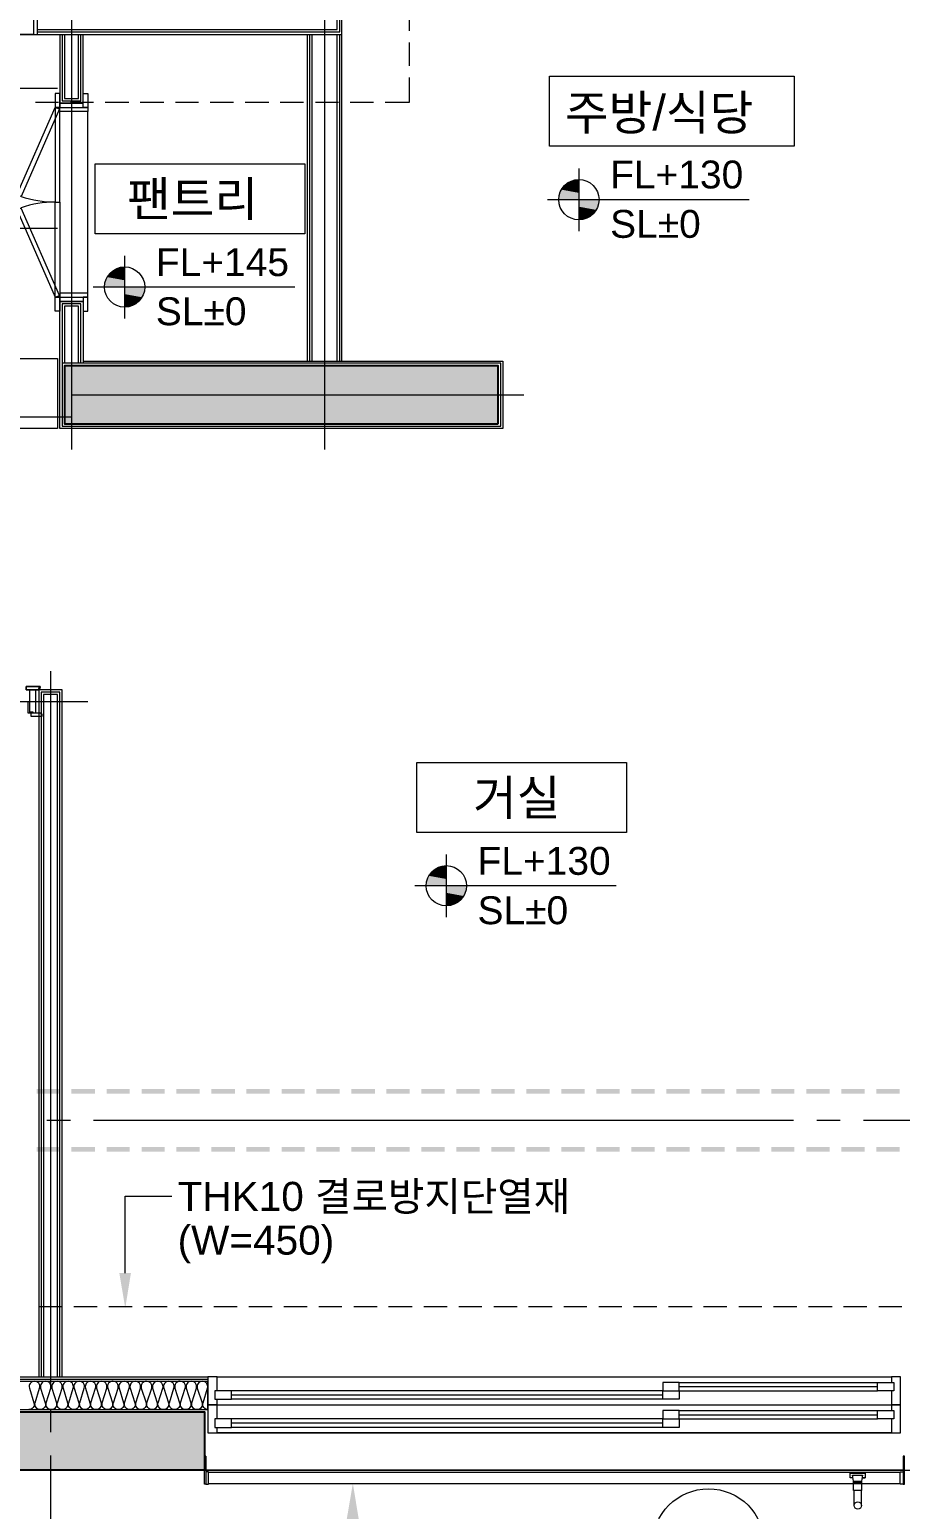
# Model space of a CAD drawing. Header units: millimetres. Extents: x 906 to 41302, y 848 to 28850.
# Drawn here: x 11780 to 15513, y 10284 to 16627 of the extents above; entities that cross this region are included whole.
import ezdxf

# ---------------------------------------------------------------- set-up
doc = ezdxf.new("R2010")
doc.units = ezdxf.units.MM
for name, color, linetype in [('PDF_A-ANNO-LEAD', 7, 'Continuous'), ('PDF_A-ANNO-PONT', 7, 'Continuous'), ('PDF_A-FLOR-ROOM-IDEN', 7, 'Continuous'), ('PDF_A-WIN-IDEN', 7, 'Continuous'), ('PDF_X-단위세대$및$주동평면도$A-DETL-HAND', 7, 'Continuous'), ('PDF_X-단위세대$및$주동평면도$A-DOOR', 7, 'Continuous'), ('PDF_X-단위세대$및$주동평면도$A-FIN-INSL', 7, 'Continuous'), ('PDF_X-단위세대$및$주동평면도$A-FIN-INSL-HID', 7, 'Continuous'), ('PDF_X-단위세대$및$주동평면도$A-FLOR-FLIN-TYP', 7, 'Continuous'), ('PDF_X-단위세대$및$주동평면도$A-FLOR-FLIN-TYP2', 7, 'Continuous'), ('PDF_X-단위세대$및$주동평면도$A-FLOR-FURN-FIX', 7, 'Continuous'), ('PDF_X-단위세대$및$주동평면도$A-FLOR-GRID', 7, 'Continuous'), ('PDF_X-단위세대$및$주동평면도$A-ST-AXIS-CEN', 7, 'Continuous'), ('PDF_X-단위세대$및$주동평면도$A-ST-AXIS-CEN-SUB', 7, 'Continuous'), ('PDF_X-단위세대$및$주동평면도$A-ST-CONC', 7, 'Continuous'), ('PDF_X-단위세대$및$주동평면도$A-WALL-DRY', 7, 'Continuous'), ('PDF_X-단위세대$및$주동평면도$A-WIN', 7, 'Continuous'), ('PDF_문자', 7, 'Continuous')]:
    doc.layers.add(name, color=color, linetype=linetype)
doc.layers.add('PDF_X-단위세대$및$주동평면도$A-FIN-INSL-HAT', color=7, linetype='Continuous', true_color=0x666666)
doc.layers.add('PDF_X-단위세대$및$주동평면도$S-ST-CONC-PAT1', color=7, linetype='Continuous', true_color=0xb7b7b7)
doc.styles.add('PDF Arial', font='arial.ttf')

msp = doc.modelspace()

# ---------------------------------------------------------------- linework, layer by layer
at = {"layer": 'PDF_A-ANNO-LEAD', "lineweight": 9}
msp.add_lwpolyline([(12189.9, 11296.7), (12189.9, 11625.8), (12389.9, 11625.8)], dxfattribs=at)
at = {"layer": 'PDF_A-ANNO-LEAD', "transparency": 33554559}
for points in [[(12214.2, 11296.7), (12189.9, 11146.4), (12164.5, 11296.7)], [(13138.2, 10234.1), (13165.7, 10395), (13192.1, 10234.1)]]:
    msp.add_solid(points, dxfattribs=at)
at = {"layer": 'PDF_A-ANNO-PONT', "lineweight": 13}
for points in [[(14134.1, 16031.6), (14134.1, 15762.8)], [(14864.3, 15897.2), (13999.6, 15897.2)], [(12186.7, 15657), (12186.7, 15388.2)], [(12917, 15522.6), (12052.3, 15522.6)], [(13565.7, 13090.5), (13565.7, 12821.7)], [(14294.9, 12956.1), (13431.3, 12956.1)]]:
    msp.add_lwpolyline(points, dxfattribs=at)
for centre in [(14134.6, 15897.8), (12187.2, 15523.1), (13566.3, 12956.7)]:
    msp.add_circle(centre, 86.3, dxfattribs=at)
at = {"layer": 'PDF_A-ANNO-PONT', "transparency": 33554559}
for points in [[(14053.6, 15926.9), (14134.1, 15912.1), (14049.4, 15912.1)], [(14060, 15940.6), (14134.1, 15926.9), (14053.6, 15926.9)], [(14134.1, 15926.9), (14053.6, 15926.9), (14134.1, 15912.1)], [(14068.4, 15953.3), (14134.1, 15940.6), (14060, 15940.6)], [(14134.1, 15940.6), (14060, 15940.6), (14134.1, 15926.9)], [(14079, 15963.9), (14134.1, 15953.3), (14068.4, 15953.3)], [(14134.1, 15953.3), (14068.4, 15953.3), (14134.1, 15940.6)], [(14091.7, 15972.4), (14134.1, 15963.9), (14079, 15963.9)], [(14134.1, 15963.9), (14079, 15963.9), (14134.1, 15953.3)], [(14104.4, 15978.7), (14134.1, 15972.4), (14091.7, 15972.4)], [(14134.1, 15972.4), (14091.7, 15972.4), (14134.1, 15963.9)], [(14119.2, 15983), (14134.1, 15978.7), (14104.4, 15978.7)], [(14134.1, 15978.7), (14104.4, 15978.7), (14134.1, 15972.4)], [(14134.1, 15984), (14134.1, 15983), (14119.2, 15983)], [(14134.1, 15983), (14119.2, 15983), (14134.1, 15978.7)], [(14049.4, 15912.1), (14134.1, 15897.2), (14048.3, 15897.2)], [(14134.1, 15912.1), (14049.4, 15912.1), (14134.1, 15897.2)], [(14220.8, 15897.2), (14134.1, 15897.2), (14219.8, 15882.4)], [(14134.1, 15897.2), (14219.8, 15882.4), (14134.1, 15882.4)], [(14219.8, 15882.4), (14134.1, 15882.4), (14215.5, 15867.6)], [(14134.1, 15882.4), (14215.5, 15867.6), (14134.1, 15867.6)], [(14215.5, 15867.6), (14134.1, 15867.6), (14209.2, 15853.8)], [(14134.1, 15867.6), (14209.2, 15853.8), (14134.1, 15853.8)], [(14209.2, 15853.8), (14134.1, 15853.8), (14200.7, 15842.2)], [(14134.1, 15853.8), (14200.7, 15842.2), (14134.1, 15842.2)], [(14200.7, 15842.2), (14134.1, 15842.2), (14190.1, 15831.6)], [(14134.1, 15842.2), (14190.1, 15831.6), (14134.1, 15831.6)], [(14190.1, 15831.6), (14134.1, 15831.6), (14177.4, 15823.2)], [(14134.1, 15831.6), (14177.4, 15823.2), (14134.1, 15823.2)], [(14177.4, 15823.2), (14134.1, 15823.2), (14163.7, 15816.8)], [(14134.1, 15823.2), (14163.7, 15816.8), (14134.1, 15816.8)], [(14134.1, 15816.8), (14134.1, 15812.6), (14149.9, 15812.6)], [(14134.1, 15816.8), (14163.7, 15816.8), (14149.9, 15812.6)], [(14134.1, 15812.6), (14149.9, 15812.6), (14134.1, 15811.5)], [(12171.9, 15607.3), (12186.7, 15604.1), (12157.1, 15604.1)], [(12186.7, 15609.4), (12186.7, 15607.3), (12171.9, 15607.3)], [(12186.7, 15607.3), (12171.9, 15607.3), (12186.7, 15604.1)], [(12105.2, 15552.2), (12186.7, 15537.4), (12102, 15537.4)], [(12111.6, 15566), (12186.7, 15552.2), (12105.2, 15552.2)], [(12186.7, 15552.2), (12105.2, 15552.2), (12186.7, 15537.4)], [(12121.1, 15577.6), (12186.7, 15566), (12111.6, 15566)], [(12186.7, 15566), (12111.6, 15566), (12186.7, 15552.2)], [(12131.7, 15588.2), (12186.7, 15577.6), (12121.1, 15577.6)], [(12186.7, 15577.6), (12121.1, 15577.6), (12186.7, 15566)], [(12143.3, 15597.7), (12186.7, 15588.2), (12131.7, 15588.2)], [(12186.7, 15588.2), (12131.7, 15588.2), (12186.7, 15577.6)], [(12157.1, 15604.1), (12186.7, 15597.7), (12143.3, 15597.7)], [(12186.7, 15597.7), (12143.3, 15597.7), (12186.7, 15588.2)], [(12186.7, 15604.1), (12157.1, 15604.1), (12186.7, 15597.7)], [(12102, 15537.4), (12186.7, 15522.6), (12101, 15522.6)], [(12186.7, 15537.4), (12102, 15537.4), (12186.7, 15522.6)], [(12273.5, 15522.6), (12186.7, 15522.6), (12272.4, 15507.8)], [(12186.7, 15522.6), (12272.4, 15507.8), (12186.7, 15507.8)], [(12272.4, 15507.8), (12186.7, 15507.8), (12268.2, 15493)], [(12186.7, 15507.8), (12268.2, 15493), (12186.7, 15493)], [(12268.2, 15493), (12186.7, 15493), (12261.9, 15479.2)], [(12186.7, 15493), (12261.9, 15479.2), (12186.7, 15479.2)], [(12261.9, 15479.2), (12186.7, 15479.2), (12253.4, 15466.5)], [(12186.7, 15479.2), (12253.4, 15466.5), (12186.7, 15466.5)], [(12253.4, 15466.5), (12186.7, 15466.5), (12242.8, 15455.9)], [(12186.7, 15466.5), (12242.8, 15455.9), (12186.7, 15455.9)], [(12242.8, 15455.9), (12186.7, 15455.9), (12230.1, 15447.4)], [(12186.7, 15455.9), (12230.1, 15447.4), (12186.7, 15447.4)], [(12230.1, 15447.4), (12186.7, 15447.4), (12216.3, 15441.1)], [(12186.7, 15447.4), (12216.3, 15441.1), (12186.7, 15441.1)], [(12186.7, 15441.1), (12186.7, 15436.9), (12201.5, 15436.9)], [(12186.7, 15441.1), (12216.3, 15441.1), (12201.5, 15436.9)], [(12186.7, 15436.9), (12201.5, 15436.9), (12186.7, 15435.8)], [(13499.1, 13011.2), (13565.7, 12999.5), (13490.6, 12999.5)], [(13510.7, 13021.7), (13565.7, 13011.2), (13499.1, 13011.2)], [(13565.7, 13011.2), (13499.1, 13011.2), (13565.7, 12999.5)], [(13522.3, 13030.2), (13565.7, 13021.7), (13510.7, 13021.7)], [(13565.7, 13021.7), (13510.7, 13021.7), (13565.7, 13011.2)], [(13536.1, 13036.6), (13565.7, 13030.2), (13522.3, 13030.2)], [(13565.7, 13030.2), (13522.3, 13030.2), (13565.7, 13021.7)], [(13550.9, 13040.8), (13565.7, 13036.6), (13536.1, 13036.6)], [(13565.7, 13036.6), (13536.1, 13036.6), (13565.7, 13030.2)], [(13565.7, 13041.8), (13565.7, 13040.8), (13550.9, 13040.8)], [(13565.7, 13040.8), (13550.9, 13040.8), (13565.7, 13036.6)], [(13481.1, 12970.9), (13565.7, 12956.1), (13478.9, 12956.1)], [(13484.2, 12985.8), (13565.7, 12970.9), (13481.1, 12970.9)], [(13565.7, 12970.9), (13481.1, 12970.9), (13565.7, 12956.1)], [(13490.6, 12999.5), (13565.7, 12985.8), (13484.2, 12985.8)], [(13565.7, 12985.8), (13484.2, 12985.8), (13565.7, 12970.9)], [(13565.7, 12999.5), (13490.6, 12999.5), (13565.7, 12985.8)], [(13652.5, 12956.1), (13565.7, 12956.1), (13650.4, 12941.3)], [(13565.7, 12956.1), (13650.4, 12941.3), (13565.7, 12941.3)], [(13650.4, 12941.3), (13565.7, 12941.3), (13647.2, 12926.5)], [(13565.7, 12941.3), (13647.2, 12926.5), (13565.7, 12926.5)], [(13647.2, 12926.5), (13565.7, 12926.5), (13640.9, 12912.7)], [(13565.7, 12926.5), (13640.9, 12912.7), (13565.7, 12912.7)], [(13640.9, 12912.7), (13565.7, 12912.7), (13632.4, 12900)], [(13565.7, 12912.7), (13632.4, 12900), (13565.7, 12900)], [(13632.4, 12900), (13565.7, 12900), (13621.8, 12889.4)], [(13565.7, 12900), (13621.8, 12889.4), (13565.7, 12889.4)], [(13621.8, 12889.4), (13565.7, 12889.4), (13609.1, 12881)], [(13565.7, 12889.4), (13609.1, 12881), (13565.7, 12881)], [(13609.1, 12881), (13565.7, 12881), (13595.4, 12874.6)], [(13565.7, 12881), (13595.4, 12874.6), (13565.7, 12874.6)], [(13565.7, 12874.6), (13565.7, 12870.4), (13580.5, 12870.4)], [(13565.7, 12874.6), (13595.4, 12874.6), (13580.5, 12870.4)], [(13565.7, 12870.4), (13580.5, 12870.4), (13565.7, 12869.3)]]:
    msp.add_solid(points, dxfattribs=at)
at = {"layer": 'PDF_A-FLOR-ROOM-IDEN', "lineweight": 13}
for points in [[(14008.1, 16126.9), (14008.1, 16426.4), (15058, 16426.4), (15058, 16126.9)], [(12060.8, 15751.2), (12060.8, 16051.8), (12960.4, 16051.8), (12960.4, 15751.2)], [(13439.8, 13184.7), (13439.8, 13485.3), (14339.4, 13485.3), (14339.4, 13184.7)]]:
    msp.add_lwpolyline(points, close=True, dxfattribs=at)
at = {"layer": 'PDF_A-WIN-IDEN', "lineweight": 13}
msp.add_circle((14690.2, 10132), 239.7, dxfattribs=at)
at = {"layer": 'PDF_X-단위세대$및$주동평면도$A-DETL-HAND', "lineweight": 5}
for points in [[(12534.9, 10391.8), (12529.6, 10391.8), (12529.6, 10511.4), (12534.9, 10511.4), (12534.9, 10391.8), (12546.5, 10391.8), (12546.5, 10444.7), (12534.9, 10444.7)], [(12534.9, 10511.4), (12529.6, 10511.4)], [(15524.7, 10391.8), (15530, 10391.8), (15530, 10511.4), (15524.7, 10511.4), (15524.7, 10391.8), (15512, 10391.8), (15512, 10444.7), (15524.7, 10444.7)], [(15512, 10441.5), (12546.5, 10441.5)], [(15309.9, 10419.3), (15297.2, 10419.3), (15297.2, 10439.4), (15361.7, 10439.4), (15361.7, 10419.3), (15349, 10419.3), (15361.7, 10419.3)], [(15351.1, 10419.3), (15351.1, 10429.9), (15346.9, 10404.5), (15346.9, 10364.3), (15312, 10364.3), (15312, 10404.5), (15307.7, 10429.9), (15307.7, 10419.3)], [(15307.7, 10429.9), (15351.1, 10429.9)], [(15312, 10404.5), (15346.9, 10404.5)], [(12546.5, 10395), (15512, 10395)], [(15346.9, 10397.1), (15312, 10397.1)], [(15314.1, 10364.3), (15314.1, 10299.7)], [(15344.8, 10364.3), (15344.8, 10299.7)]]:
    msp.add_lwpolyline(points, dxfattribs=at)
msp.add_circle((15330.5, 10300.2), 15.3, dxfattribs=at)
at = {"layer": 'PDF_X-단위세대$및$주동평면도$A-DOOR', "lineweight": 9}
for points in [[(11814.2, 17066.7), (11796.2, 17066.7), (11796.2, 16606.3), (11814.2, 16606.3)], [(11764.4, 13811.3), (11764.4, 13796.4), (11819.5, 13796.4), (11819.5, 13801.7), (11824.8, 13801.7), (11824.8, 13811.3), (11764.4, 13811.3), (11824.8, 13811.3), (11824.8, 13806), (11819.5, 13806), (11819.5, 13796.4), (11764.4, 13796.4)], [(11780.3, 13747.8), (11780.3, 13796.4), (11804.7, 13796.4), (11804.7, 13764.7), (11804.7, 13697), (11795.1, 13697), (11795.1, 13701.2), (11780.3, 13701.2)], [(11779.3, 13701.2), (11794.1, 13701.2), (11794.1, 13697), (11774, 13697), (11774, 13746.7), (11779.3, 13746.7)], [(11834.3, 13691.7), (11829, 13691.7), (11829, 13697), (11784.5, 13697), (11784.5, 13684.3), (11834.3, 13684.3)]]:
    msp.add_lwpolyline(points, close=True, dxfattribs=at)
msp.add_lwpolyline([(11796.2, 16766.1), (11796.2, 16606.3), (11814.2, 16606.3), (11814.2, 16766.1)], dxfattribs=at)
at = {"layer": 'PDF_X-단위세대$및$주동평면도$A-DOOR', "lineweight": 5}
msp.add_lwpolyline([(10732.6, 16606.3), (11796.2, 16606.3)], close=True, dxfattribs=at)
at = {"layer": 'PDF_X-단위세대$및$주동평면도$A-FIN-INSL', "lineweight": 5}
msp.add_lwpolyline([(11814.2, 16626.4), (13099, 16626.4), (13099, 18846.8), (13994.4, 18846.8)], dxfattribs=at)
msp.add_lwpolyline([(11134.7, 10832), (11134.7, 10711.4), (12544.4, 10711.4), (12544.4, 10832)], close=True, dxfattribs=at)
at = {"layer": 'PDF_X-단위세대$및$주동평면도$A-FIN-INSL-HAT', "lineweight": 9}
for points in [[(12969.9, 16626.4), (12969.9, 16626.4)], [(12544.4, 10711.4), (12544.4, 10711.4)]]:
    msp.add_lwpolyline(points, dxfattribs=at)
msp.add_lwpolyline([(12545, 10711.4, -0.50163), (12523.3, 10740), (12542.4, 10803.9, 0.50163), (12520.6, 10833.1, 0.50163), (12498.9, 10803.5), (12519.1, 10740.6, -0.50163), (12497.3, 10711.4, -0.50163), (12475.6, 10740), (12494.8, 10803.9, 0.50163), (12473, 10833.1, 0.50163), (12451.3, 10803.5), (12470.5, 10740.6, -0.50163), (12448.7, 10711.4, -0.50163), (12427, 10740), (12447.2, 10803.9, 0.50163), (12425.4, 10833.1, 0.50163), (12402.6, 10803.5), (12422.8, 10740.6, -0.50163), (12401, 10711.4, -0.50163), (12379.3, 10740), (12398.5, 10803.9, 0.50163), (12376.7, 10833.1, 0.50163), (12355, 10803.5), (12375.2, 10740.6, -0.50163), (12353.4, 10711.4, -0.50163), (12330.6, 10740), (12350.9, 10803.9, 0.50163), (12329.1, 10833.1, 0.50163), (12307.4, 10803.5), (12326.5, 10740.6, -0.50163), (12304.7, 10711.4, -0.50163), (12283, 10740), (12303.2, 10803.9, 0.50163), (12281.4, 10833.1, 0.50163), (12258.7, 10803.5), (12278.9, 10740.6, -0.50163), (12257.1, 10711.4, -0.50163), (12235.4, 10740), (12254.6, 10803.9, 0.50163), (12232.8, 10833.1, 0.50163), (12211.1, 10803.5), (12231.3, 10740.6, -0.50163), (12209.5, 10711.4, -0.50163), (12186.7, 10740), (12206.9, 10803.9, 0.50163), (12185.1, 10833.1, 0.50163), (12163.4, 10803.5), (12182.6, 10740.6, -0.50163), (12160.8, 10711.4, -0.50163), (12139.1, 10740), (12159.3, 10803.9, 0.50163), (12137.5, 10833.1, 0.50163), (12114.7, 10803.5), (12135, 10740.6, -0.50163), (12113.2, 10711.4, -0.50163), (12091.5, 10740), (12110.6, 10803.9, 0.50163), (12088.8, 10833.1, 0.50163), (12067.1, 10803.5), (12086.3, 10740.6, -0.50163), (12064.5, 10711.4, -0.50163), (12042.8, 10740), (12063, 10803.9, 0.50163), (12041.2, 10833.1, 0.50163), (12019.5, 10803.5), (12038.7, 10740.6, -0.50163), (12016.9, 10711.4, -0.50163), (11995.2, 10740), (12014.3, 10803.9, 0.50163), (11992.5, 10833.1, 0.50163), (11970.8, 10803.5), (11991, 10740.6, -0.50163), (11969.2, 10711.4, -0.50163), (11947.5, 10740), (11966.7, 10803.9, 0.50163), (11944.9, 10833.1, 0.50163), (11923.2, 10803.5), (11942.4, 10740.6, -0.50163), (11920.5, 10711.4, -0.50163), (11898.8, 10740), (11919.1, 10803.9, 0.50163), (11897.3, 10833.1, 0.50163), (11875.6, 10803.5), (11894.7, 10740.6, -0.50163), (11872.9, 10711.4, -0.50163), (11851.2, 10740), (11870.4, 10803.9, 0.50163), (11848.6, 10833.1, 0.50163), (11826.9, 10803.5), (11847.1, 10740.6, -0.50163), (11825.3, 10711.4, -0.50163), (11803.6, 10740), (11822.8, 10803.9, 0.50163), (11801, 10833.1, 0.50163), (11779.3, 10803.5), (11798.4, 10740.6, -0.50163), (11776.6, 10711.4, -0.50163)], format="xyb", dxfattribs=at)
at = {"layer": 'PDF_X-단위세대$및$주동평면도$A-FIN-INSL-HID', "lineweight": 5}
for points in [[(13409.1, 16621.1), (13409.1, 16721.7)], [(13409.1, 16471.9), (13409.1, 16571.4)], [(13304.3, 16316.3), (13409.1, 16316.3), (13409.1, 16421.1)], [(11804.7, 16316.3), (11904.1, 16316.3)], [(11954.9, 16316.3), (12054.4, 16316.3)], [(12104.2, 16316.3), (12204.7, 16316.3)], [(12254.4, 16316.3), (12355, 16316.3)], [(12404.7, 16316.3), (12504.2, 16316.3)], [(12554, 16316.3), (12654.5, 16316.3)], [(12704.2, 16316.3), (12804.8, 16316.3)], [(12854.5, 16316.3), (12954, 16316.3)], [(13004.8, 16316.3), (13104.3, 16316.3)], [(13154, 16316.3), (13254.6, 16316.3)], [(11919, 11151.7), (11819.5, 11151.7)], [(12069.2, 11151.7), (11969.8, 11151.7)], [(12219.5, 11151.7), (12119, 11151.7)], [(12369.8, 11151.7), (12269.3, 11151.7)], [(12519, 11151.7), (12419.5, 11151.7)], [(12669.3, 11151.7), (12569.8, 11151.7)], [(12819.6, 11151.7), (12719.1, 11151.7)], [(12969.9, 11151.7), (12869.3, 11151.7)], [(13119.1, 11151.7), (13019.6, 11151.7)], [(13269.4, 11151.7), (13169.9, 11151.7)], [(13419.7, 11151.7), (13319.1, 11151.7)], [(13570, 11151.7), (13469.4, 11151.7)], [(13719.2, 11151.7), (13619.7, 11151.7)], [(13869.5, 11151.7), (13770, 11151.7)], [(14019.8, 11151.7), (13919.2, 11151.7)], [(14169, 11151.7), (14069.5, 11151.7)], [(14319.3, 11151.7), (14219.8, 11151.7)], [(14469.5, 11151.7), (14369, 11151.7)], [(14619.8, 11151.7), (14519.3, 11151.7)], [(14769.1, 11151.7), (14669.6, 11151.7)], [(14919.3, 11151.7), (14819.9, 11151.7)], [(15069.6, 11151.7), (14969.1, 11151.7)], [(15219.9, 11151.7), (15119.4, 11151.7)], [(15369.1, 11151.7), (15269.6, 11151.7)], [(15519.4, 11151.7), (15419.9, 11151.7)]]:
    msp.add_lwpolyline(points, dxfattribs=at)
at = {"layer": 'PDF_X-단위세대$및$주동평면도$A-FLOR-FLIN-TYP', "lineweight": 5}
msp.add_lwpolyline([(15530, 10452.1), (12529.6, 10452.1)], dxfattribs=at)
at = {"layer": 'PDF_X-단위세대$및$주동평면도$A-FLOR-FLIN-TYP2', "lineweight": 5}
msp.add_lwpolyline([(12529.6, 10452.1), (15530, 10452.1)], dxfattribs=at)
at = {"layer": 'PDF_X-단위세대$및$주동평면도$A-FLOR-FURN-FIX', "lineweight": 9}
for points in [[(11889.3, 16353.4), (11889.3, 16293.1), (11909.4, 16293.1), (11909.4, 16353.4)], [(12010, 16311), (11909.4, 16311), (11909.4, 16293.1), (12010, 16293.1)], [(12029, 16353.4), (12029, 16293.1), (12010, 16293.1), (12010, 16353.4)], [(11889.3, 16293.1), (11908.4, 16286.7), (11743.3, 15911), (11725.3, 15918.4), (11889.3, 16293.1), (11889.3, 15886.7), (11909.4, 15886.7), (11909.4, 16293.1)], [(12029, 16293.1), (12029, 16275.1), (11909.4, 16275.1), (11909.4, 16293.1)], [(11889.3, 15479.2), (11908.4, 15486.6), (11743.3, 15861.3), (11725.3, 15854.9), (11889.3, 15479.2), (11889.3, 15886.7), (11909.4, 15886.7), (11909.4, 15479.2)], [(11889.3, 15419.9), (11889.3, 15479.2), (11909.4, 15479.2), (11909.4, 15419.9)], [(12029, 15479.2), (12029, 15497.2), (11909.4, 15497.2), (11909.4, 15479.2)], [(12010, 15461.2), (11909.4, 15461.2), (11909.4, 15479.2), (12010, 15479.2)], [(12029, 15419.9), (12029, 15479.2), (12010, 15479.2), (12010, 15419.9)]]:
    msp.add_lwpolyline(points, close=True, dxfattribs=at)
msp.add_lwpolyline([(12029, 15497.2), (12029, 16275.1)], dxfattribs=at)
msp.add_lwpolyline([(11743.8, 15911.5, 0.083122), (11889.7, 15887.7, 0.083122), (11743.8, 15862.9)], format="xyb", dxfattribs=at)
at = {"layer": 'PDF_X-단위세대$및$주동평면도$A-FLOR-GRID', "lineweight": 5}
for points in [[(11899.9, 16374.5), (10699.8, 16374.5)], [(11899.9, 15774.5), (10699.8, 15774.5)]]:
    msp.add_lwpolyline(points, dxfattribs=at)
at = {"layer": 'PDF_X-단위세대$및$주동평면도$A-FLOR-GRID', "lineweight": 9}
msp.add_lwpolyline([(11899.9, 14916.2), (10699.8, 14916.2), (10699.8, 15216.7), (11899.9, 15216.7)], close=True, dxfattribs=at)
at = {"layer": 'PDF_X-단위세대$및$주동평면도$A-ST-AXIS-CEN', "lineweight": 5}
for points in [[(12959.3, 16886.8), (13044, 16886.8), (13044, 14826.2)], [(11959.2, 16736.5), (11959.2, 14826.2)], [(10234.1, 16196.7), (10234.1, 13746.7), (12029, 13746.7)], [(11959.2, 15061.2), (13899.1, 15061.2)], [(10199.2, 14967), (11959.2, 14967)], [(11869.2, 13876.9), (11869.2, 10814.1)], [(11854.4, 11951.8), (11954.9, 11951.8)], [(12054.4, 11951.8), (15054.8, 11951.8)], [(15154.3, 11951.8), (15254.8, 11951.8)], [(15354.3, 11951.8), (17109, 11951.8)], [(11869.2, 10714.6), (11869.2, 10614)], [(11869.2, 10514.5), (11869.2, 8951.4)], [(11839.6, 10452.1), (11939.1, 10452.1)], [(12039.6, 10452.1), (15040, 10452.1)], [(15139.5, 10452.1), (15239, 10452.1)], [(15339.5, 10452.1), (17079.4, 10452.1)]]:
    msp.add_lwpolyline(points, dxfattribs=at)
at = {"layer": 'PDF_X-단위세대$및$주동평면도$A-ST-AXIS-CEN-SUB', "transparency": 33554559}
for points in [[(11909.4, 12086.2), (11909.4, 12066.1), (11809.9, 12086.2)], [(11909.4, 12066.1), (11809.9, 12086.2), (11809.9, 12066.1)], [(12059.7, 12086.2), (12059.7, 12066.1), (11959.2, 12086.2)], [(12059.7, 12066.1), (11959.2, 12086.2), (11959.2, 12066.1)], [(12208.9, 12086.2), (12208.9, 12066.1), (12109.5, 12086.2)], [(12208.9, 12066.1), (12109.5, 12086.2), (12109.5, 12066.1)], [(12359.2, 12086.2), (12359.2, 12066.1), (12259.7, 12086.2)], [(12359.2, 12066.1), (12259.7, 12086.2), (12259.7, 12066.1)], [(12509.5, 12086.2), (12509.5, 12066.1), (12409, 12086.2)], [(12509.5, 12066.1), (12409, 12086.2), (12409, 12066.1)], [(12659.8, 12086.2), (12659.8, 12066.1), (12559.2, 12086.2)], [(12659.8, 12066.1), (12559.2, 12086.2), (12559.2, 12066.1)], [(12809, 12086.2), (12809, 12066.1), (12709.5, 12086.2)], [(12809, 12066.1), (12709.5, 12086.2), (12709.5, 12066.1)], [(12959.3, 12086.2), (12959.3, 12066.1), (12859.8, 12086.2)], [(12959.3, 12066.1), (12859.8, 12086.2), (12859.8, 12066.1)], [(13109.6, 12086.2), (13109.6, 12066.1), (13009, 12086.2)], [(13109.6, 12066.1), (13009, 12086.2), (13009, 12066.1)], [(13259.9, 12086.2), (13259.9, 12066.1), (13159.3, 12086.2)], [(13259.9, 12066.1), (13159.3, 12086.2), (13159.3, 12066.1)], [(13409.1, 12086.2), (13409.1, 12066.1), (13309.6, 12086.2)], [(13409.1, 12066.1), (13309.6, 12086.2), (13309.6, 12066.1)], [(13559.4, 12086.2), (13559.4, 12066.1), (13459.9, 12086.2)], [(13559.4, 12066.1), (13459.9, 12086.2), (13459.9, 12066.1)], [(13709.7, 12086.2), (13709.7, 12066.1), (13609.1, 12086.2)], [(13709.7, 12066.1), (13609.1, 12086.2), (13609.1, 12066.1)], [(13859.9, 12086.2), (13859.9, 12066.1), (13759.4, 12086.2)], [(13859.9, 12066.1), (13759.4, 12086.2), (13759.4, 12066.1)], [(14009.2, 12086.2), (14009.2, 12066.1), (13909.7, 12086.2)], [(14009.2, 12066.1), (13909.7, 12086.2), (13909.7, 12066.1)], [(14159.5, 12086.2), (14159.5, 12066.1), (14060, 12086.2)], [(14159.5, 12066.1), (14060, 12086.2), (14060, 12066.1)], [(14309.7, 12086.2), (14309.7, 12066.1), (14209.2, 12086.2)], [(14309.7, 12066.1), (14209.2, 12086.2), (14209.2, 12066.1)], [(14459, 12086.2), (14459, 12066.1), (14359.5, 12086.2)], [(14459, 12066.1), (14359.5, 12086.2), (14359.5, 12066.1)], [(14609.2, 12086.2), (14609.2, 12066.1), (14509.8, 12086.2)], [(14609.2, 12066.1), (14509.8, 12086.2), (14509.8, 12066.1)], [(14759.5, 12086.2), (14759.5, 12066.1), (14659, 12086.2)], [(14759.5, 12066.1), (14659, 12086.2), (14659, 12066.1)], [(14909.8, 12086.2), (14909.8, 12066.1), (14809.3, 12086.2)], [(14909.8, 12066.1), (14809.3, 12086.2), (14809.3, 12066.1)], [(15059, 12086.2), (15059, 12066.1), (14959.6, 12086.2)], [(15059, 12066.1), (14959.6, 12086.2), (14959.6, 12066.1)], [(15209.3, 12086.2), (15209.3, 12066.1), (15109.8, 12086.2)], [(15209.3, 12066.1), (15109.8, 12086.2), (15109.8, 12066.1)], [(15359.6, 12086.2), (15359.6, 12066.1), (15259.1, 12086.2)], [(15359.6, 12066.1), (15259.1, 12086.2), (15259.1, 12066.1)], [(15509.9, 12086.2), (15509.9, 12066.1), (15409.3, 12086.2)], [(15509.9, 12066.1), (15409.3, 12086.2), (15409.3, 12066.1)], [(11909.4, 11836.4), (11909.4, 11816.3), (11809.9, 11836.4)], [(11909.4, 11816.3), (11809.9, 11836.4), (11809.9, 11816.3)], [(12059.7, 11836.4), (12059.7, 11816.3), (11959.2, 11836.4)], [(12059.7, 11816.3), (11959.2, 11836.4), (11959.2, 11816.3)], [(12208.9, 11836.4), (12208.9, 11816.3), (12109.5, 11836.4)], [(12208.9, 11816.3), (12109.5, 11836.4), (12109.5, 11816.3)], [(12359.2, 11836.4), (12359.2, 11816.3), (12259.7, 11836.4)], [(12359.2, 11816.3), (12259.7, 11836.4), (12259.7, 11816.3)], [(12509.5, 11836.4), (12509.5, 11816.3), (12409, 11836.4)], [(12509.5, 11816.3), (12409, 11836.4), (12409, 11816.3)], [(12659.8, 11836.4), (12659.8, 11816.3), (12559.2, 11836.4)], [(12659.8, 11816.3), (12559.2, 11836.4), (12559.2, 11816.3)], [(12809, 11836.4), (12809, 11816.3), (12709.5, 11836.4)], [(12809, 11816.3), (12709.5, 11836.4), (12709.5, 11816.3)], [(12959.3, 11836.4), (12959.3, 11816.3), (12859.8, 11836.4)], [(12959.3, 11816.3), (12859.8, 11836.4), (12859.8, 11816.3)], [(13109.6, 11836.4), (13109.6, 11816.3), (13009, 11836.4)], [(13109.6, 11816.3), (13009, 11836.4), (13009, 11816.3)], [(13259.9, 11836.4), (13259.9, 11816.3), (13159.3, 11836.4)], [(13259.9, 11816.3), (13159.3, 11836.4), (13159.3, 11816.3)], [(13409.1, 11836.4), (13409.1, 11816.3), (13309.6, 11836.4)], [(13409.1, 11816.3), (13309.6, 11836.4), (13309.6, 11816.3)], [(13559.4, 11836.4), (13559.4, 11816.3), (13459.9, 11836.4)], [(13559.4, 11816.3), (13459.9, 11836.4), (13459.9, 11816.3)], [(13709.7, 11836.4), (13709.7, 11816.3), (13609.1, 11836.4)], [(13709.7, 11816.3), (13609.1, 11836.4), (13609.1, 11816.3)], [(13859.9, 11836.4), (13859.9, 11816.3), (13759.4, 11836.4)], [(13859.9, 11816.3), (13759.4, 11836.4), (13759.4, 11816.3)], [(14009.2, 11836.4), (14009.2, 11816.3), (13909.7, 11836.4)], [(14009.2, 11816.3), (13909.7, 11836.4), (13909.7, 11816.3)], [(14159.5, 11836.4), (14159.5, 11816.3), (14060, 11836.4)], [(14159.5, 11816.3), (14060, 11836.4), (14060, 11816.3)], [(14309.7, 11836.4), (14309.7, 11816.3), (14209.2, 11836.4)], [(14309.7, 11816.3), (14209.2, 11836.4), (14209.2, 11816.3)], [(14459, 11836.4), (14459, 11816.3), (14359.5, 11836.4)], [(14459, 11816.3), (14359.5, 11836.4), (14359.5, 11816.3)], [(14609.2, 11836.4), (14609.2, 11816.3), (14509.8, 11836.4)], [(14609.2, 11816.3), (14509.8, 11836.4), (14509.8, 11816.3)], [(14759.5, 11836.4), (14759.5, 11816.3), (14659, 11836.4)], [(14759.5, 11816.3), (14659, 11836.4), (14659, 11816.3)], [(14909.8, 11836.4), (14909.8, 11816.3), (14809.3, 11836.4)], [(14909.8, 11816.3), (14809.3, 11836.4), (14809.3, 11816.3)], [(15059, 11836.4), (15059, 11816.3), (14959.6, 11836.4)], [(15059, 11816.3), (14959.6, 11836.4), (14959.6, 11816.3)], [(15209.3, 11836.4), (15209.3, 11816.3), (15109.8, 11836.4)], [(15209.3, 11816.3), (15109.8, 11836.4), (15109.8, 11816.3)], [(15359.6, 11836.4), (15359.6, 11816.3), (15259.1, 11836.4)], [(15359.6, 11816.3), (15259.1, 11836.4), (15259.1, 11816.3)], [(15509.9, 11836.4), (15509.9, 11816.3), (15409.3, 11836.4)], [(15509.9, 11816.3), (15409.3, 11836.4), (15409.3, 11816.3)]]:
    msp.add_solid(points, dxfattribs=at)
at = {"layer": 'PDF_X-단위세대$및$주동평면도$A-ST-CONC', "lineweight": 25}
for points in [[(13789, 14936.3), (13789, 15186), (11929.5, 15186), (11929.5, 14936.3)], [(11149.5, 10701.9), (12529.6, 10701.9), (12529.6, 10452.1), (11149.5, 10452.1)]]:
    msp.add_lwpolyline(points, close=True, dxfattribs=at)
at = {"layer": 'PDF_X-단위세대$및$주동평면도$A-WALL-DRY', "lineweight": 13}
for points in [[(11814.2, 16616.9), (13109.6, 16616.9), (13109.6, 18836.2), (13994.4, 18836.2)], [(13119.1, 15206.1), (13119.1, 18826.7), (13994.4, 18826.7)], [(11814.2, 16606.3), (13119.1, 16606.3)], [(11909.4, 16606.3), (11909.4, 16311), (12010, 16311), (12010, 16606.3)], [(11919, 16606.3), (11919, 16321.6), (11999.4, 16321.6), (11999.4, 16606.3)], [(11929.5, 16606.3), (11929.5, 16331.2), (11989.9, 16331.2), (11989.9, 16606.3)], [(12969.9, 16606.3), (12969.9, 15206.1)], [(12979.4, 16606.3), (12979.4, 15206.1)], [(12990, 16606.3), (12990, 15206.1)], [(13099, 15206.1), (13099, 16606.3)], [(13109.6, 15206.1), (13109.6, 16606.3)], [(12010, 15206.1), (13809.1, 15206.1), (13809.1, 14916.2), (11909.4, 14916.2), (11909.4, 15461.2), (12010, 15461.2), (12010, 15196.6)], [(11999.4, 15196.6), (11999.4, 15451.7), (11919, 15451.7), (11919, 15196.6)], [(11989.9, 15196.6), (11989.9, 15441.1), (11929.5, 15441.1), (11929.5, 15196.6)], [(11919, 10851.1), (11919, 13796.4), (11819.5, 13796.4), (11819.5, 10851.1)], [(11909.4, 10851.1), (11909.4, 13786.9), (11829, 13786.9), (11829, 10851.1)], [(11899.9, 10851.1), (11899.9, 13776.3), (11839.6, 13776.3), (11839.6, 10851.1)], [(11134.7, 10851.1), (12544.4, 10851.1)], [(11134.7, 10841.6), (12544.4, 10841.6)]]:
    msp.add_lwpolyline(points, dxfattribs=at)
msp.add_lwpolyline([(13799.6, 14926.7), (13799.6, 15196.6), (11919, 15196.6), (11919, 14926.7)], close=True, dxfattribs=at)
at = {"layer": 'PDF_X-단위세대$및$주동평면도$A-WIN', "lineweight": 9}
for points in [[(12584.6, 10791.8), (12584.6, 10851.1), (12544.4, 10851.1), (12544.4, 10731.5), (12584.6, 10731.5), (12584.6, 10755.8)], [(15475, 10791.8), (15475, 10731.5), (15514.1, 10731.5), (15514.1, 10851.1), (15475, 10851.1), (15475, 10827.8)], [(12584.6, 10671.2), (12584.6, 10731.5), (12544.4, 10731.5), (12544.4, 10611.9), (12584.6, 10611.9), (12584.6, 10635.2)], [(15475, 10671.2), (15475, 10611.9), (15514.1, 10611.9), (15514.1, 10731.5), (15475, 10731.5), (15475, 10707.2)]]:
    msp.add_lwpolyline(points, dxfattribs=at)
at = {"layer": 'PDF_X-단위세대$및$주동평면도$A-WIN', "lineweight": 5}
for points in [[(12584.6, 10851.1), (15475, 10851.1)], [(14494.9, 10791.8), (12645, 10791.8)], [(14564.8, 10827.8), (15414.6, 10827.8)], [(14564.8, 10809.8), (15414.6, 10809.8)], [(14564.8, 10791.8), (15414.6, 10791.8)], [(12584.6, 10731.5), (15475, 10731.5)], [(14494.9, 10773.8), (12645, 10773.8)], [(14494.9, 10755.8), (12645, 10755.8)], [(14494.9, 10671.2), (12645, 10671.2)], [(14564.8, 10707.2), (15414.6, 10707.2)], [(14564.8, 10689.2), (15414.6, 10689.2)], [(14564.8, 10671.2), (15414.6, 10671.2)], [(14494.9, 10653.2), (12645, 10653.2)], [(14494.9, 10635.2), (12645, 10635.2)]]:
    msp.add_lwpolyline(points, dxfattribs=at)
at = {"layer": 'PDF_X-단위세대$및$주동평면도$A-WIN', "lineweight": 9}
for points in [[(12574.1, 10755.8), (12645, 10755.8), (12645, 10791.8), (12574.1, 10791.8)], [(14494.9, 10791.8), (14564.8, 10791.8), (14564.8, 10827.8), (14494.9, 10827.8)], [(14564.8, 10755.8), (14494.9, 10755.8), (14494.9, 10791.8), (14564.8, 10791.8)], [(15484.5, 10791.8), (15414.6, 10791.8), (15414.6, 10827.8), (15484.5, 10827.8)], [(12574.1, 10635.2), (12645, 10635.2), (12645, 10671.2), (12574.1, 10671.2)], [(14494.9, 10671.2), (14564.8, 10671.2), (14564.8, 10707.2), (14494.9, 10707.2)], [(14564.8, 10635.2), (14494.9, 10635.2), (14494.9, 10671.2), (14564.8, 10671.2)], [(15484.5, 10671.2), (15414.6, 10671.2), (15414.6, 10707.2), (15484.5, 10707.2)]]:
    msp.add_lwpolyline(points, close=True, dxfattribs=at)
at = {"layer": 'PDF_X-단위세대$및$주동평면도$A-WIN', "lineweight": 5}
msp.add_lwpolyline([(15475, 10611.9), (12584.6, 10611.9)], close=True, dxfattribs=at)
at = {"layer": 'PDF_X-단위세대$및$주동평면도$S-ST-CONC-PAT1', "transparency": 33554559}
for points in [[(11929.5, 15186), (13789, 15186), (11929.5, 14936.3)], [(13789, 15186), (11929.5, 14936.3), (13789, 14936.3)], [(11149.5, 10701.9), (12529.6, 10701.9), (11149.5, 10452.1)], [(12529.6, 10701.9), (11149.5, 10452.1), (12529.6, 10452.1)]]:
    msp.add_solid(points, dxfattribs=at)

# ---------------------------------------------------------------- texts
at = {"layer": 'PDF_문자', "attachment_point": 7, "style": 'PDF Arial'}
for s, insert, char_height in [('주방/식당', (14074.8, 16179.9), 149.38), ('FL+130', (14268.5, 15944.1), 119.51), ('팬트리', (12197.3, 15810), 149.38), ('SL±0', (14268.5, 15732.4), 119.51), ('FL+145', (12321.1, 15568.4), 119.51), ('SL±0', (12321.1, 15357.8), 119.51), ('거실', (13681.1, 13243.6), 149.38), ('FL+130', (13700.1, 13001.9), 119.51), ('SL±0', (13700.1, 12790.3), 119.51), ('THK10 결로방지단열재', (12414.3, 11549.8), 124.486), ('(W=450)', (12414.3, 11338.1), 124.49)]:
    msp.add_mtext(s, dxfattribs=dict(at, insert=insert, char_height=char_height))

doc.saveas('drawing.dxf')
